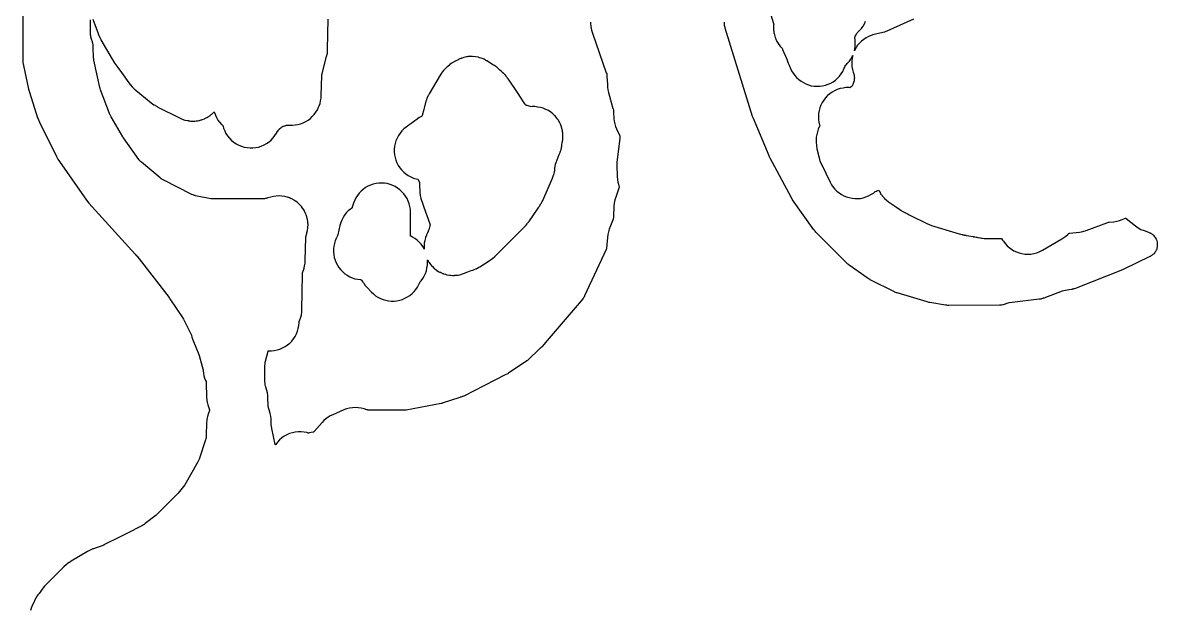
# Model space of a CAD drawing. Header units: millimetres. Extents: x 0 to 300, y 0 to 300.
# Drawn here: x 126.4 to 223.6, y 99.9 to 150.3 of the extents above; entities that cross this region are included whole.
import ezdxf

# ---------------------------------------------------------------- set-up
doc = ezdxf.new("R2010")
doc.units = ezdxf.units.MM
doc.layers.add('CUT', color=7, linetype='CONTINUOUS')

msp = doc.modelspace()

# ---------------------------------------------------------------- linework, layer by layer
at = {"layer": 'CUT'}
for points in [[(126.38, 153.16), (126.39, 147.16), (126.4, 146.89), (126.45, 146.64), (126.89, 144.59), (126.95, 144.34), (127.66, 142.15), (127.67, 142.13), (127.68, 142.1), (127.81, 141.77), (129.27, 138.84), (129.27, 138.83), (129.33, 138.72), (129.39, 138.61), (129.52, 138.4), (131.85, 135.07), (132.05, 134.82), (136.02, 130.45), (136.11, 130.35), (136.14, 130.31), (136.15, 130.3), (138.92, 126.75), (138.94, 126.72), (138.96, 126.69), (139, 126.63), (140.08, 125.01), (140.16, 124.87), (140.84, 123.52), (140.88, 123.35), (140.96, 123.11), (141.47, 121.84), (141.48, 121.81), (141.49, 121.79), (141.5, 121.76), (141.84, 120.5), (141.84, 120.49), (141.84, 120.48), (141.84, 120.47), (141.84, 120.45), (141.87, 120.24), (141.91, 120.02), (141.97, 119.81), (142.05, 119.61), (142.09, 119.53), (142.09, 119.52), (142.09, 119.42), (142.14, 118.18), (142.16, 117.93), (142.2, 117.74), (142.21, 117.69), (142.22, 117.65), (142.25, 117.53), (142.28, 117.45), (142.38, 117.11), (142.39, 117.05), (142.3, 116.81), (142.22, 116.55), (142.2, 116.43), (142.17, 116.28), (142.16, 116.19), (142.14, 116.01), (142.14, 115.96), (142.1, 114.94), (142.09, 114.73), (142.09, 114.72), (142.09, 114.69), (142.09, 114.67), (142.08, 114.64), (142.05, 114.55), (142.03, 114.45), (141.54, 112.97), (141.54, 112.96), (141.53, 112.95), (141.49, 112.87), (141.5, 112.87), (141.47, 112.82), (141.36, 112.6), (141.35, 112.59), (140.27, 110.69), (139.7, 109.97), (138.37, 108.61), (137.82, 108.07), (136.88, 107.35), (136.8, 107.29), (136.78, 107.28), (136.72, 107.24), (136.66, 107.19), (136.65, 107.19), (136.59, 107.16), (135.31, 106.51), (134.86, 106.28), (134.79, 106.25), (134.67, 106.19), (133.4, 105.56), (133.36, 105.54), (133.32, 105.51), (133.31, 105.51), (133.3, 105.51), (133.28, 105.5), (133.27, 105.49), (133.24, 105.47), (133.2, 105.45), (132.68, 105.28), (132.45, 105.2), (132.42, 105.19), (132.4, 105.18), (132.17, 105.09), (131.93, 104.97), (130.54, 104.14), (130.39, 104.03), (130.37, 104.02), (130.23, 103.92), (130.2, 103.9), (130.14, 103.86), (129.91, 103.66), (128.38, 102.13), (128.25, 101.99), (128.13, 101.84), (128.05, 101.74), (128.05, 101.73), (128, 101.66), (127.88, 101.49), (127.77, 101.34), (127.69, 101.24), (127.63, 101.15), (127.5, 100.95), (127.4, 100.75), (127.37, 100.66), (127.36, 100.64), (127.23, 100.39), (127.12, 100.1), (127.06, 99.91)], [(190.12, 152.16), (190.72, 150.23), (190.74, 150.18), (190.74, 150.16), (190.74, 150.14), (190.73, 150.11), (190.72, 149.92), (190.72, 149.89), (190.72, 149.88), (190.72, 149.86), (190.73, 149.64), (190.73, 149.62), (190.73, 149.61), (190.74, 149.59), (190.74, 149.57), (190.74, 149.56), (190.76, 149.39), (190.77, 149.37), (190.82, 149.15), (190.83, 149.14), (190.87, 149.03), (190.91, 148.92), (190.91, 148.9), (191.01, 148.69), (191.01, 148.68), (191.14, 148.48), (191.14, 148.47), (191.18, 148.43), (191.29, 148.28), (191.29, 148.27), (191.33, 148.23), (191.37, 148.19), (191.42, 148.13), (191.45, 148.09), (191.46, 148.08), (191.47, 148.06), (191.48, 148.05), (191.5, 148), (191.85, 147.16), (191.98, 146.84), (192.06, 146.65), (192.09, 146.58), (192.1, 146.57), (192.12, 146.52), (192.13, 146.5), (192.14, 146.48), (192.15, 146.46), (192.16, 146.44), (192.17, 146.4), (192.19, 146.37), (192.27, 146.18), (192.4, 145.97), (192.54, 145.77), (192.7, 145.59), (192.88, 145.43), (193.08, 145.28), (193.28, 145.16), (193.5, 145.05), (193.73, 144.97), (193.96, 144.9), (194.2, 144.87), (194.45, 144.85), (194.69, 144.86), (194.93, 144.89), (195.17, 144.95), (195.4, 145.02), (195.62, 145.12), (195.83, 145.24), (196.03, 145.38), (196.21, 145.54), (196.38, 145.72), (196.52, 145.91), (196.65, 146.12), (196.76, 146.33), (196.83, 146.5), (196.85, 146.56), (196.87, 146.62), (196.88, 146.63), (196.9, 146.65), (196.93, 146.67), (196.95, 146.7), (197.07, 146.82), (197.1, 146.85), (197.12, 146.88), (197.13, 146.9), (197.16, 146.93), (197.22, 146.99), (197.35, 147.18), (197.46, 147.39), (197.51, 147.49), (197.45, 147.26), (197.43, 147.02), (197.42, 146.77), (197.44, 146.53), (197.48, 146.29), (197.55, 146.06), (197.56, 146.03), (197.57, 146), (197.61, 145.87), (197.62, 145.84), (197.63, 145.75), (197.64, 145.66), (197.65, 145.61), (197.65, 145.56), (197.64, 145.5), (197.64, 145.43), (197.64, 145.41), (197.64, 145.39), (197.63, 145.35), (197.62, 145.29), (197.62, 145.28), (197.61, 145.25), (197.55, 145.1), (197.47, 144.87), (197.29, 144.74), (197.26, 144.72), (197.17, 144.73), (196.92, 144.73), (196.68, 144.7), (196.43, 144.65), (196.19, 144.57), (195.96, 144.47), (195.75, 144.35), (195.54, 144.21), (195.35, 144.05), (195.18, 143.87), (195.03, 143.67), (194.89, 143.46), (194.78, 143.23), (194.69, 143), (194.63, 142.76), (194.59, 142.51), (194.57, 142.26), (194.58, 142.01), (194.61, 141.77), (194.67, 141.52), (194.68, 141.48), (194.68, 141.47), (194.68, 141.46), (194.65, 141.4), (194.64, 141.38), (194.55, 141.17), (194.48, 140.95), (194.42, 140.72), (194.39, 140.49), (194.38, 140.26), (194.38, 140.05), (194.4, 139.77), (194.44, 139.49), (194.62, 138.71), (194.7, 138.43), (194.82, 138.17), (195.58, 136.62), (195.69, 136.41), (195.83, 136.21), (195.98, 136.02), (196.15, 135.86), (196.34, 135.7), (196.54, 135.57), (196.76, 135.46), (196.98, 135.37), (197.21, 135.3), (197.45, 135.25), (197.69, 135.22), (197.93, 135.22), (198.17, 135.24), (198.41, 135.29), (198.64, 135.36), (198.86, 135.45), (199.07, 135.56), (199.28, 135.69), (199.44, 135.82), (199.45, 135.82), (199.46, 135.83), (199.57, 135.86), (199.58, 135.87), (199.74, 135.93), (199.77, 135.88), (199.77, 135.87), (199.78, 135.85), (199.85, 135.73), (199.87, 135.7), (199.89, 135.67), (199.89, 135.66), (199.9, 135.64), (199.97, 135.55), (199.98, 135.54), (200.01, 135.5), (200.03, 135.47), (200.04, 135.46), (200.04, 135.45), (200.05, 135.44), (200.19, 135.28), (200.21, 135.26), (200.37, 135.11), (200.39, 135.09), (200.56, 134.96), (200.58, 134.94), (201.26, 134.47), (201.54, 134.27), (201.56, 134.26), (201.58, 134.25), (201.61, 134.23), (201.63, 134.22), (201.66, 134.2), (201.69, 134.17), (201.86, 134.08), (201.87, 134.08), (202.19, 133.92), (202.27, 133.88), (202.34, 133.84), (202.46, 133.78), (203.85, 133.08), (203.86, 133.08), (204.06, 132.99), (204.26, 132.92), (204.27, 132.91), (206.64, 132.21), (206.74, 132.18), (206.78, 132.17), (206.88, 132.14), (206.89, 132.14), (206.9, 132.13), (206.91, 132.13), (206.94, 132.12), (207.04, 132.1), (207.07, 132.09), (207.16, 132.08), (207.18, 132.07), (207.19, 132.07), (207.2, 132.07), (207.22, 132.06), (207.25, 132.05), (207.82, 131.96), (207.87, 131.95), (207.96, 131.94), (208.08, 131.92), (208.14, 131.91), (208.22, 131.89), (208.39, 131.86), (208.44, 131.85), (208.45, 131.85), (208.57, 131.83), (208.6, 131.83), (208.62, 131.83), (208.78, 131.81), (208.83, 131.81), (208.99, 131.8), (209.04, 131.8), (209.23, 131.8), (210.02, 131.8), (210.26, 131.8), (210.35, 131.66), (210.4, 131.59), (210.42, 131.56), (210.57, 131.37), (210.73, 131.18), (210.91, 131.02), (211.11, 130.87), (211.32, 130.75), (211.54, 130.64), (211.77, 130.56), (212.01, 130.5), (212.25, 130.46), (212.5, 130.45), (212.51, 130.45), (212.78, 130.46), (213.04, 130.51), (213.29, 130.58), (213.54, 130.67), (213.78, 130.79), (215.43, 131.76), (215.6, 131.88), (215.77, 132.01), (215.93, 132.15), (215.97, 132.19), (216.01, 132.23), (216.02, 132.23), (216.08, 132.25), (216.94, 132.35), (217.22, 132.4), (217.5, 132.48), (219.38, 133.17), (219.42, 133.19), (219.47, 133.2), (219.48, 133.2), (219.49, 133.21), (219.85, 133.24), (219.87, 133.24), (219.89, 133.24), (220.14, 133.28), (220.37, 133.34), (220.6, 133.42), (220.88, 133.53), (220.91, 133.54), (220.94, 133.52), (221.73, 132.88), (221.96, 132.72), (222.21, 132.58), (222.47, 132.47), (222.86, 132.34), (222.9, 132.32), (222.98, 132.29), (222.99, 132.29), (223.02, 132.27), (223.03, 132.26), (223.05, 132.25), (223.09, 132.22), (223.14, 132.19), (223.16, 132.18), (223.22, 132.13), (223.22, 132.12), (223.27, 132.08), (223.28, 132.07), (223.29, 132.06), (223.3, 132.05), (223.31, 132.04), (223.32, 132.03), (223.38, 131.95), (223.41, 131.91), (223.42, 131.89), (223.48, 131.81), (223.48, 131.8), (223.5, 131.76), (223.52, 131.72), (223.54, 131.68), (223.56, 131.63), (223.57, 131.59), (223.59, 131.49), (223.59, 131.48), (223.6, 131.42), (223.61, 131.29), (223.61, 131.27), (223.6, 131.16), (223.61, 131.18), (223.59, 131.06), (223.58, 131.01), (223.58, 130.99), (223.56, 130.93), (223.56, 130.91), (223.53, 130.83), (223.52, 130.81), (223.49, 130.75), (223.49, 130.74), (223.48, 130.73), (223.48, 130.72), (223.43, 130.66), (223.4, 130.61), (223.31, 130.49), (223.3, 130.48), (223.27, 130.45), (223.24, 130.43), (223.21, 130.4), (223.18, 130.37), (223.17, 130.36), (223.11, 130.33), (223.07, 130.3), (223.04, 130.28), (223.02, 130.27), (223.01, 130.26), (222.97, 130.24), (220.74, 129.16), (220.68, 129.14), (220.66, 129.13), (220.64, 129.12), (216.66, 127.53), (216.6, 127.51), (216.45, 127.47), (216.43, 127.46), (216.34, 127.44), (216.31, 127.44), (216.29, 127.43), (216.27, 127.43), (216.25, 127.43), (216.04, 127.4), (215.75, 127.35), (215.47, 127.27), (213.88, 126.69), (213.84, 126.68), (213.79, 126.66), (213.78, 126.66), (213.69, 126.63), (213.63, 126.61), (213.58, 126.6), (213.57, 126.6), (213.49, 126.59), (211.18, 126.32), (210.89, 126.28), (210.62, 126.19), (210.57, 126.17), (210.55, 126.17), (210.49, 126.15), (210.41, 126.12), (210.37, 126.11), (210.26, 126.08), (210.25, 126.08), (210.22, 126.07), (210.2, 126.07), (210.14, 126.07), (210.1, 126.07), (210.09, 126.07), (205.74, 126.05), (205.69, 126.05), (205.67, 126.05), (205.65, 126.05), (205.56, 126.07), (205.47, 126.09), (204.13, 126.3), (204.05, 126.32), (204.04, 126.32), (203.9, 126.37), (201.31, 127.13), (201.27, 127.14), (201.18, 127.18), (201.13, 127.2), (201.12, 127.2), (201.08, 127.22), (199.01, 128.26), (199, 128.27), (198.96, 128.29), (198.94, 128.3), (198.91, 128.32), (198.83, 128.38), (198.8, 128.4), (198.76, 128.43), (197.19, 129.52), (197.11, 129.59), (197.1, 129.59), (197.09, 129.6), (197.03, 129.65), (196.97, 129.71), (195.41, 131.29), (195.34, 131.35), (195.32, 131.37), (194.35, 132.35), (194.28, 132.43), (194.27, 132.45), (194.23, 132.5), (194.19, 132.55), (192.36, 135.12), (192.31, 135.19), (192.3, 135.21), (192.3, 135.22), (192.26, 135.29), (190.42, 138.69), (190.41, 138.7), (190.38, 138.78), (190.37, 138.8), (190.35, 138.85), (190.34, 138.89), (189, 142.08), (188.97, 142.15), (188.95, 142.2), (188.93, 142.26), (186.59, 149.83), (186.59, 149.85), (186.57, 149.9), (186.55, 149.97), (186.53, 150.05), (186.53, 150.06), (186.51, 150.16), (186.51, 150.18), (186.51, 150.21), (186.52, 150.27), (186.52, 150.34)], [(175.04, 150.35), (175.04, 150.28), (175.08, 149.94), (175.12, 149.67), (175.2, 149.4), (176.39, 146.01), (176.4, 146), (176.43, 145.93), (176.43, 145.92), (176.43, 145.91), (176.43, 145.9), (176.43, 145.89), (176.43, 145.86), (176.44, 145.76), (176.44, 145.73), (176.44, 145.72), (176.49, 145), (176.49, 144.98), (176.49, 144.97), (176.5, 144.83), (176.5, 144.76), (176.53, 144.54), (176.58, 144.32), (176.96, 142.93), (176.97, 142.9), (177, 142.8), (177.01, 142.77), (177.01, 142.74), (177.01, 142.59), (177.04, 142.09), (177.07, 141.86), (177.12, 141.63), (177.18, 141.41), (177.27, 141.19), (177.52, 140.65), (177.55, 140.57), (177.56, 140.55), (177.56, 140.51), (177.56, 140.4), (177.31, 138.54), (177.29, 138.33), (177.29, 138.11), (177.33, 137.08), (177.35, 136.86), (177.39, 136.64), (177.43, 136.46), (177.5, 136.21), (177.5, 136.2), (177.51, 136.19), (177.5, 136.17), (177.48, 136.1), (177.2, 135.34), (177.12, 135.1), (177.07, 134.84), (177.04, 134.58), (177, 133.67), (177, 133.56), (176.99, 133.5), (176.98, 133.47), (176.98, 133.46), (176.64, 132.6), (176.57, 132.37), (176.52, 132.13), (176.49, 131.89), (176.42, 130.97), (176.42, 130.96), (176.42, 130.94), (176.41, 130.93), (176.41, 130.92), (176.41, 130.91), (176.38, 130.84), (174.53, 126.87), (174.52, 126.85), (174.51, 126.82), (174.47, 126.76), (174.47, 126.75), (174.46, 126.74), (174.46, 126.73), (174.45, 126.72), (174.4, 126.66), (171.16, 122.85), (171.09, 122.77), (171.07, 122.75), (171.06, 122.73), (170.87, 122.51), (170.85, 122.49), (170.83, 122.47), (170.82, 122.46), (170.81, 122.45), (170.79, 122.44), (170.75, 122.4), (170.73, 122.38), (170.71, 122.36), (170.68, 122.33), (169.7, 121.4), (169.63, 121.34), (169.58, 121.3), (168.01, 120.24), (167.95, 120.2), (167.88, 120.17), (167.73, 120.1), (164.17, 118.29), (164.1, 118.26), (164.05, 118.25), (164.01, 118.23), (163.93, 118.2), (163.87, 118.18), (163.83, 118.17), (162.33, 117.67), (162.31, 117.66), (162.27, 117.65), (162.23, 117.64), (159.25, 117.08), (159.19, 117.07), (159.13, 117.07), (156.05, 117.07), (156.02, 117.07), (156.01, 117.07), (156, 117.07), (155.97, 117.08), (155.95, 117.09), (155.92, 117.1), (155.87, 117.11), (155.63, 117.19), (155.39, 117.25), (155.14, 117.29), (154.89, 117.3), (154.64, 117.29), (154.39, 117.25), (154.14, 117.19), (153.91, 117.1), (152.95, 116.69), (152.74, 116.59), (152.55, 116.47), (152.37, 116.34), (152.19, 116.19), (152.04, 116.02), (151.37, 115.26), (151.34, 115.22), (151.33, 115.21), (151.3, 115.2), (151.28, 115.2), (151.26, 115.19), (150.92, 115.13), (150.86, 115.12), (150.85, 115.12), (150.78, 115.15), (150.74, 115.16), (150.49, 115.2), (150.24, 115.23), (149.98, 115.23), (149.73, 115.2), (149.49, 115.15), (149.25, 115.07), (149.01, 114.97), (148.79, 114.84), (148.59, 114.7), (148.4, 114.53), (148.22, 114.35), (148.07, 114.15), (148.04, 114.1), (148.03, 114.1), (148.03, 114.11), (148.02, 114.13), (147.72, 115.51), (147.72, 115.52), (147.72, 115.54), (147.69, 115.69), (147.69, 115.72), (147.68, 115.77), (147.66, 116.33), (147.64, 116.56), (147.59, 116.78), (147.53, 117), (147.52, 117.03), (147.49, 117.12), (147.47, 117.2), (147.44, 117.28), (147.44, 117.31), (147.41, 117.4), (147.41, 117.41), (147.41, 117.43), (147.41, 117.45), (147.41, 117.52), (147.39, 118.12), (147.39, 118.13), (147.39, 118.19), (147.38, 118.35), (147.35, 118.56), (147.31, 118.77), (147.24, 118.98), (147.22, 119.04), (147.21, 119.09), (147.19, 119.15), (147.16, 119.26), (147.16, 119.28), (147.15, 119.38), (147.15, 119.4), (147.14, 119.51), (147.14, 120.9), (147.15, 121.03), (147.15, 121.05), (147.15, 121.07), (147.17, 121.19), (147.19, 121.27), (147.42, 122.14), (147.43, 122.17), (147.44, 122.17), (147.45, 122.17), (147.69, 122.17), (147.94, 122.2), (148.18, 122.25), (148.42, 122.32), (148.65, 122.41), (148.86, 122.53), (149.07, 122.67), (149.26, 122.83), (149.43, 123), (149.59, 123.19), (149.72, 123.4), (149.84, 123.62), (149.93, 123.85), (150, 124.08), (150.05, 124.33), (150.07, 124.57), (150.07, 124.66), (150.07, 124.67), (150.08, 124.69), (150.14, 124.83), (150.21, 125.04), (150.26, 125.26), (150.3, 125.48), (150.31, 125.71), (150.35, 128.69), (150.35, 128.72), (150.35, 128.75), (150.35, 128.77), (150.35, 128.78), (150.35, 128.79), (150.35, 128.8), (150.37, 128.84), (150.46, 129.16), (150.49, 129.24), (150.54, 129.46), (150.58, 129.68), (150.59, 129.9), (150.63, 131.88), (150.63, 131.9), (150.64, 131.93), (150.73, 132.24), (150.74, 132.3), (150.76, 132.39), (150.78, 132.47), (150.8, 132.54), (150.81, 132.65), (150.81, 132.66), (150.82, 132.72), (150.82, 132.77), (150.83, 132.96), (150.83, 132.99), (150.83, 133.02), (150.83, 133.04), (150.83, 133.06), (150.83, 133.07), (150.82, 133.08), (150.82, 133.2), (150.81, 133.26), (150.78, 133.44), (150.78, 133.46), (150.77, 133.49), (150.72, 133.68), (150.71, 133.72), (150.7, 133.75), (150.69, 133.76), (150.67, 133.81), (150.64, 133.91), (150.62, 133.95), (150.54, 134.13), (150.52, 134.16), (150.41, 134.34), (150.4, 134.35), (150.39, 134.36), (150.39, 134.37), (150.36, 134.41), (150.27, 134.53), (150.24, 134.56), (150.21, 134.59), (150.1, 134.71), (150.08, 134.74), (149.92, 134.88), (149.9, 134.9), (149.76, 135), (149.73, 135.02), (149.72, 135.03), (149.7, 135.04), (149.67, 135.06), (149.65, 135.07), (149.63, 135.08), (149.52, 135.15), (149.51, 135.16), (149.5, 135.16), (149.3, 135.25), (149.28, 135.26), (149.23, 135.28), (149.07, 135.34), (149.05, 135.34), (148.83, 135.4), (148.82, 135.4), (148.59, 135.44), (148.58, 135.44), (148.35, 135.45), (148.34, 135.45), (148.11, 135.44), (148.1, 135.44), (147.87, 135.41), (147.86, 135.41), (147.63, 135.35), (147.39, 135.28), (147.34, 135.26), (147.33, 135.26), (147.32, 135.26), (147.3, 135.25), (147.24, 135.24), (147.19, 135.23), (147.09, 135.21), (147.07, 135.21), (146.98, 135.21), (142.71, 135.19), (142.66, 135.19), (142.61, 135.19), (142.6, 135.19), (142.59, 135.19), (142.58, 135.19), (142.57, 135.19), (142.56, 135.19), (142.54, 135.2), (142.49, 135.21), (141.2, 135.46), (141.17, 135.47), (141.15, 135.47), (141.12, 135.48), (141.1, 135.48), (141.01, 135.52), (140.98, 135.53), (140.86, 135.58), (140.83, 135.59), (138.47, 136.81), (138.3, 136.89), (138.28, 136.9), (138.26, 136.91), (138.22, 136.94), (138.16, 136.99), (136.56, 138.33), (136.47, 138.4), (136.47, 138.41), (136.36, 138.52), (136.35, 138.54), (136.34, 138.56), (135.01, 140.42), (135, 140.44), (134.96, 140.5), (134.95, 140.51), (133.95, 142.24), (133.87, 142.41), (133.86, 142.43), (133.82, 142.49), (133.82, 142.5), (133.06, 144.55), (133.02, 144.66), (133.02, 144.67), (133, 144.74), (132.49, 147.08), (132.48, 147.13), (132.48, 147.16), (132.47, 147.2), (132.46, 147.25), (132.46, 147.27), (132.46, 147.33), (132.43, 148.15), (132.41, 148.4), (132.36, 148.65), (132.28, 148.9), (132.23, 149.07), (132.22, 149.11), (132.22, 149.12), (132.21, 149.21), (132.2, 149.24), (132.2, 149.35), (132.19, 150.54)], [(132.38, 150.61), (132.56, 150.14), (132.85, 149.37), (132.85, 149.36), (132.88, 149.29), (132.89, 149.25), (132.9, 149.23), (132.91, 149.22), (132.98, 149.04), (133.02, 148.96), (133.07, 148.87), (133.07, 148.86), (133.08, 148.83), (134.04, 147.16), (134.18, 146.95), (134.2, 146.92), (134.53, 146.47), (134.84, 146.03), (135.47, 145.15), (135.49, 145.12), (135.6, 144.98), (135.61, 144.96), (135.75, 144.81), (135.77, 144.79), (135.94, 144.64), (137.38, 143.44), (137.61, 143.27), (137.65, 143.25), (137.85, 143.13), (137.89, 143.11), (137.96, 143.07), (139.82, 142.13), (139.83, 142.13), (140.04, 142.03), (140.27, 141.95), (140.29, 141.95), (140.3, 141.95), (140.51, 141.9), (140.52, 141.9), (140.53, 141.9), (140.54, 141.9), (140.55, 141.9), (140.56, 141.9), (140.57, 141.9), (140.58, 141.89), (140.63, 141.89), (140.67, 141.88), (140.76, 141.87), (140.78, 141.87), (140.87, 141.87), (140.9, 141.86), (140.92, 141.86), (140.96, 141.86), (140.97, 141.86), (141, 141.86), (141.02, 141.86), (141.03, 141.86), (141.04, 141.86), (141.08, 141.87), (141.12, 141.87), (141.24, 141.88), (141.27, 141.88), (141.28, 141.88), (141.3, 141.88), (141.35, 141.89), (141.46, 141.91), (141.48, 141.92), (141.49, 141.92), (141.5, 141.92), (141.51, 141.92), (141.52, 141.92), (141.58, 141.94), (141.66, 141.97), (141.71, 141.98), (141.72, 141.98), (141.73, 141.98), (141.74, 141.98), (141.75, 141.99), (141.76, 141.99), (141.95, 142.07), (141.98, 142.08), (141.99, 142.08), (142.17, 142.18), (142.18, 142.18), (142.2, 142.19), (142.21, 142.2), (142.24, 142.21), (142.28, 142.24), (142.33, 142.27), (142.35, 142.29), (142.38, 142.31), (142.39, 142.31), (142.4, 142.32), (142.41, 142.32), (142.42, 142.33), (142.44, 142.34), (142.57, 142.46), (142.59, 142.47), (142.6, 142.47), (142.62, 142.49), (142.73, 142.6), (142.75, 142.62), (142.78, 142.64), (142.79, 142.66), (142.8, 142.67), (142.81, 142.61), (142.89, 142.38), (142.99, 142.16), (143.11, 141.95), (143.25, 141.76), (143.41, 141.58), (143.46, 141.53), (143.52, 141.48), (143.53, 141.47), (143.54, 141.45), (143.55, 141.42), (143.6, 141.25), (143.69, 141.02), (143.8, 140.79), (143.94, 140.59), (144.1, 140.39), (144.27, 140.21), (144.47, 140.06), (144.67, 139.92), (144.89, 139.8), (145.12, 139.7), (145.36, 139.63), (145.61, 139.59), (145.86, 139.56), (146.1, 139.56), (146.35, 139.59), (146.6, 139.64), (146.83, 139.72), (147.06, 139.82), (147.28, 139.94), (147.49, 140.08), (147.68, 140.24), (147.85, 140.42), (148, 140.62), (148.14, 140.83), (148.21, 140.96), (148.22, 140.98), (148.23, 140.99), (148.29, 141.08), (148.32, 141.11), (148.36, 141.17), (148.41, 141.21), (148.42, 141.22), (148.49, 141.28), (148.51, 141.29), (148.54, 141.32), (148.57, 141.34), (148.66, 141.4), (148.7, 141.42), (148.72, 141.43), (148.75, 141.44), (148.76, 141.44), (148.84, 141.47), (148.91, 141.48), (148.94, 141.49), (148.99, 141.5), (149.1, 141.52), (149.1, 141.51), (149.19, 141.52), (149.21, 141.52), (149.25, 141.52), (149.49, 141.51), (149.73, 141.53), (149.97, 141.57), (150.2, 141.63), (150.42, 141.72), (150.63, 141.82), (150.84, 141.95), (151.03, 142.09), (151.2, 142.26), (151.36, 142.44), (151.5, 142.63), (151.63, 142.83), (151.73, 143.05), (151.78, 143.17), (151.86, 143.38), (151.91, 143.6), (151.95, 143.83), (151.97, 144.06), (152.02, 145.73), (152.02, 145.8), (152.02, 145.85), (152.03, 145.9), (152.04, 145.95), (152.42, 147.39), (152.49, 147.69), (152.51, 147.99), (152.56, 150.59)], [(202.73, 150.6), (200.42, 149.57), (200.35, 149.54), (200.3, 149.52), (200.22, 149.5), (199.33, 149.28), (199.09, 149.21), (198.87, 149.12), (198.65, 149), (198.45, 148.87), (198.26, 148.72), (198.09, 148.55), (197.93, 148.36), (197.79, 148.16), (197.68, 147.95), (197.65, 147.88), (197.69, 148.05), (197.72, 148.28), (197.73, 148.51), (197.73, 148.52), (197.71, 148.83), (197.69, 149.02), (197.68, 149.03), (197.68, 149.04), (197.68, 149.05), (197.69, 149.06), (197.71, 149.11), (197.72, 149.13), (197.79, 149.26), (197.82, 149.32), (197.83, 149.33), (197.83, 149.34), (197.84, 149.34), (197.86, 149.37), (197.86, 149.38), (197.9, 149.42), (198.09, 149.62), (198.25, 149.8), (198.37, 149.98), (198.39, 150), (198.51, 150.21), (198.61, 150.43)]]:
    msp.add_lwpolyline(points, dxfattribs=at)
msp.add_lwpolyline([(153.15, 129.94), (153.24, 129.72), (153.35, 129.5), (153.48, 129.3), (153.63, 129.11), (153.8, 128.93), (153.99, 128.78), (154.19, 128.64), (154.4, 128.52), (154.62, 128.42), (154.85, 128.35), (155.09, 128.3), (155.33, 128.27), (155.34, 128.27), (155.35, 128.27), (155.35, 128.26), (155.36, 128.26), (155.4, 128.22), (155.47, 128.15), (155.49, 128.14), (155.51, 128.1), (155.54, 128.06), (155.61, 127.96), (155.74, 127.77), (155.9, 127.59), (156.26, 127.21), (156.43, 127.04), (156.62, 126.89), (156.82, 126.76), (157.04, 126.65), (157.26, 126.56), (157.49, 126.5), (157.73, 126.45), (157.97, 126.43), (158.21, 126.43), (158.45, 126.46), (158.69, 126.51), (158.92, 126.58), (159.14, 126.67), (159.36, 126.79), (159.56, 126.92), (159.75, 127.07), (159.92, 127.24), (160.07, 127.43), (160.21, 127.63), (160.32, 127.84), (160.4, 128.03), (160.41, 128.04), (160.52, 128.18), (160.66, 128.37), (160.79, 128.58), (160.89, 128.8), (160.97, 129.03), (161.02, 129.26), (161.06, 129.5), (161.07, 129.74), (161.06, 129.98), (161.07, 129.97), (161.18, 129.78), (161.19, 129.77), (161.2, 129.75), (161.32, 129.58), (161.33, 129.57), (161.48, 129.4), (161.49, 129.39), (161.65, 129.23), (161.67, 129.22), (161.84, 129.08), (162.05, 128.95), (162.14, 128.91), (162.15, 128.91), (162.17, 128.9), (162.21, 128.88), (162.27, 128.85), (162.28, 128.84), (162.33, 128.82), (162.35, 128.81), (162.37, 128.81), (162.39, 128.8), (162.4, 128.8), (162.42, 128.79), (162.45, 128.78), (162.47, 128.77), (162.49, 128.76), (162.51, 128.76), (162.6, 128.73), (162.72, 128.69), (162.74, 128.69), (162.96, 128.65), (162.98, 128.65), (163, 128.65), (163.04, 128.65), (163.08, 128.64), (163.2, 128.63), (163.22, 128.63), (163.26, 128.63), (163.34, 128.63), (163.37, 128.63), (163.4, 128.64), (163.45, 128.64), (163.46, 128.64), (163.56, 128.65), (163.57, 128.65), (163.58, 128.65), (163.69, 128.66), (163.7, 128.66), (163.92, 128.71), (163.93, 128.72), (163.97, 128.73), (164.15, 128.79), (164.16, 128.79), (164.53, 128.93), (164.82, 129.04), (164.96, 129.09), (165.03, 129.11), (165.04, 129.12), (165.06, 129.13), (165.2, 129.19), (165.22, 129.2), (165.23, 129.2), (165.24, 129.2), (165.26, 129.21), (165.31, 129.23), (165.33, 129.24), (165.35, 129.25), (165.48, 129.33), (165.55, 129.37), (166.35, 129.87), (166.38, 129.89), (166.42, 129.91), (166.45, 129.93), (166.59, 130.04), (166.62, 130.06), (166.64, 130.08), (166.83, 130.24), (169.46, 132.87), (169.46, 132.88), (169.48, 132.9), (169.49, 132.91), (169.52, 132.94), (169.62, 133.05), (169.62, 133.06), (169.65, 133.1), (169.72, 133.19), (169.75, 133.23), (169.76, 133.24), (169.77, 133.25), (169.79, 133.28), (169.8, 133.3), (170.06, 133.69), (170.6, 134.48), (170.65, 134.55), (170.67, 134.58), (170.79, 134.77), (170.8, 134.79), (170.8, 134.8), (170.8, 134.81), (170.81, 134.83), (170.82, 134.84), (170.83, 134.85), (170.89, 134.97), (170.94, 135.06), (171.79, 136.98), (171.88, 137.22), (171.89, 137.25), (171.95, 137.48), (171.95, 137.49), (171.95, 137.5), (171.96, 137.56), (171.96, 137.57), (171.97, 137.58), (171.97, 137.59), (171.97, 137.6), (171.98, 137.64), (171.98, 137.67), (171.98, 137.68), (171.99, 137.74), (171.99, 137.75), (172.02, 138.05), (172.03, 138.1), (172.03, 138.12), (172.03, 138.13), (172.04, 138.15), (172.04, 138.16), (172.05, 138.19), (172.05, 138.2), (172.06, 138.2), (172.06, 138.21), (172.08, 138.26), (172.09, 138.29), (172.1, 138.32), (172.36, 139), (172.41, 139.11), (172.43, 139.18), (172.44, 139.19), (172.47, 139.28), (172.49, 139.33), (172.51, 139.39), (172.52, 139.43), (172.52, 139.44), (172.53, 139.48), (172.54, 139.53), (172.55, 139.54), (172.55, 139.55), (172.55, 139.56), (172.55, 139.57), (172.56, 139.64), (172.58, 139.71), (172.59, 139.78), (172.59, 139.8), (172.62, 140.02), (172.63, 140.11), (172.64, 140.18), (172.66, 140.27), (172.67, 140.4), (172.67, 140.46), (172.67, 140.51), (172.67, 140.55), (172.67, 140.76), (172.67, 140.77), (172.66, 140.86), (172.65, 140.93), (172.64, 141), (172.63, 141.03), (172.59, 141.24), (172.58, 141.27), (172.51, 141.47), (172.5, 141.49), (172.5, 141.5), (172.49, 141.53), (172.48, 141.56), (172.47, 141.57), (172.46, 141.6), (172.44, 141.66), (172.43, 141.67), (172.42, 141.7), (172.41, 141.72), (172.3, 141.91), (172.29, 141.93), (172.26, 141.97), (172.25, 141.98), (172.22, 142.02), (172.2, 142.05), (172.19, 142.07), (172.16, 142.11), (172.15, 142.12), (172, 142.3), (171.99, 142.31), (171.98, 142.32), (171.91, 142.39), (171.88, 142.42), (171.83, 142.47), (171.82, 142.48), (171.63, 142.63), (171.43, 142.76), (171.22, 142.87), (171.21, 142.87), (170.99, 142.96), (170.98, 142.96), (170.76, 143.03), (170.52, 143.07), (170.51, 143.07), (170.28, 143.1), (170.04, 143.1), (169.94, 143.09), (169.88, 143.11), (169.86, 143.11), (169.62, 143.19), (169.61, 143.19), (169.6, 143.19), (169.57, 143.2), (169.55, 143.21), (169.54, 143.21), (169.53, 143.22), (169.52, 143.22), (169.51, 143.22), (169.51, 143.23), (169.5, 143.23), (169.49, 143.23), (169.49, 143.24), (169.48, 143.25), (169.47, 143.26), (169.47, 143.27), (169.46, 143.28), (169.45, 143.28), (169.42, 143.33), (169.25, 143.59), (169.1, 143.82), (168.78, 144.3), (168.07, 145.36), (167.98, 145.5), (167.97, 145.5), (167.96, 145.51), (167.94, 145.54), (167.93, 145.55), (167.91, 145.58), (167.88, 145.62), (167.82, 145.7), (167.8, 145.73), (167.78, 145.75), (167.77, 145.76), (167.74, 145.79), (167.73, 145.8), (167.72, 145.81), (167.72, 145.82), (167.71, 145.83), (167.71, 145.84), (167.69, 145.86), (167.67, 145.88), (167.66, 145.89), (167.63, 145.92), (167.62, 145.92), (167.61, 145.93), (167.59, 145.95), (167.54, 146), (167.53, 146.01), (167.51, 146.02), (167.48, 146.05), (167.45, 146.08), (167.38, 146.14), (167.27, 146.24), (167.16, 146.35), (167.11, 146.39), (167.07, 146.43), (167.04, 146.46), (166.97, 146.52), (166.96, 146.52), (166.94, 146.53), (166.93, 146.54), (166.75, 146.66), (166.73, 146.67), (166.14, 147.03), (166.13, 147.04), (166.11, 147.05), (166.1, 147.06), (166.08, 147.07), (166.01, 147.11), (165.92, 147.16), (165.91, 147.16), (165.84, 147.19), (165.68, 147.25), (165.67, 147.26), (165.53, 147.3), (165.46, 147.32), (165.44, 147.33), (165.43, 147.33), (165.18, 147.38), (164.93, 147.4), (164.72, 147.4), (164.67, 147.4), (164.56, 147.39), (164.46, 147.37), (164.43, 147.37), (164.42, 147.37), (164.17, 147.32), (164.17, 147.31), (164.05, 147.27), (163.99, 147.25), (163.96, 147.24), (163.93, 147.24), (163.93, 147.23), (163.7, 147.13), (163.69, 147.12), (163.43, 146.99), (163.42, 146.99), (163.4, 146.98), (163.19, 146.86), (163.16, 146.84), (163.13, 146.82), (163.11, 146.8), (162.99, 146.71), (162.98, 146.7), (162.8, 146.55), (162.78, 146.53), (162.77, 146.52), (162.76, 146.51), (162.72, 146.48), (162.58, 146.34), (162.55, 146.31), (162.53, 146.29), (162.51, 146.27), (162.5, 146.26), (162.49, 146.24), (162.48, 146.23), (162.42, 146.17), (162.36, 146.1), (162.31, 146.03), (162.3, 146.02), (162.29, 146), (162.28, 145.99), (162.26, 145.96), (162.16, 145.81), (162.16, 145.8), (161.21, 144.19), (161.2, 144.17), (161.17, 144.12), (161.13, 144.05), (161.1, 143.99), (161.1, 143.98), (161.09, 143.97), (161.08, 143.94), (161.02, 143.79), (161.01, 143.78), (161.01, 143.77), (160.99, 143.71), (160.98, 143.69), (160.97, 143.65), (160.96, 143.62), (160.94, 143.56), (160.78, 142.96), (160.75, 142.85), (160.61, 142.34), (160.6, 142.31), (160.59, 142.3), (160.58, 142.29), (160.57, 142.28), (160.55, 142.27), (160.5, 142.24), (160.39, 142.17), (160.36, 142.16), (160.19, 142.04), (159.24, 141.34), (159.05, 141.19), (158.87, 141.02), (158.72, 140.83), (158.58, 140.62), (158.46, 140.41), (158.37, 140.18), (158.3, 139.95), (158.25, 139.71), (158.22, 139.47), (158.22, 139.22), (158.24, 138.98), (158.29, 138.74), (158.36, 138.5), (158.45, 138.28), (158.57, 138.06), (158.7, 137.86), (158.85, 137.67), (159.03, 137.49), (159.21, 137.33), (159.42, 137.2), (159.63, 137.08), (159.86, 136.98), (160.09, 136.91), (160.24, 136.87), (160.26, 136.86), (160.27, 136.86), (160.3, 136.78), (160.32, 136.75), (160.33, 136.74), (160.34, 136.72), (160.34, 136.71), (160.34, 136.7), (160.35, 136.68), (160.35, 136.67), (160.36, 136.66), (160.36, 136.65), (160.37, 136.64), (160.37, 136.63), (160.37, 136.62), (160.38, 136.59), (160.39, 136.59), (160.39, 136.58), (160.39, 136.57), (160.39, 136.56), (160.39, 136.55), (160.39, 136.54), (160.39, 136.53), (160.39, 136.45), (160.42, 135.74), (160.45, 135.49), (160.45, 135.48), (160.49, 135.25), (160.5, 135.24), (160.56, 135.05), (160.57, 135.01), (160.57, 135), (160.75, 134.49), (161.26, 133.06), (161.27, 133.03), (161.28, 133.01), (161.28, 132.99), (161.29, 132.99), (161.29, 132.98), (161.29, 132.97), (161.29, 132.94), (161.28, 132.93), (161.28, 132.92), (161.28, 132.91), (161.27, 132.87), (161.17, 132.53), (161.16, 132.51), (161.15, 132.49), (161.14, 132.46), (161.13, 132.42), (161.13, 132.41), (161.13, 132.4), (161.12, 132.39), (161.12, 132.38), (161.11, 132.37), (161.11, 132.36), (161.11, 132.35), (161.1, 132.34), (161.08, 132.32), (161.07, 132.29), (160.98, 132.1), (160.97, 132.07), (160.89, 131.87), (160.89, 131.85), (160.83, 131.64), (160.83, 131.61), (160.79, 131.4), (160.78, 131.16), (160.79, 130.91), (160.79, 130.88), (160.78, 130.9), (160.66, 131.11), (160.52, 131.3), (160.36, 131.48), (160.18, 131.65), (159.99, 131.8), (159.79, 131.92), (159.64, 131.99), (159.64, 132), (159.63, 132), (159.62, 132.01), (159.62, 132.02), (159.62, 132.03), (159.62, 132.05), (159.61, 134.06), (159.6, 134.3), (159.56, 134.54), (159.5, 134.78), (159.42, 135.01), (159.32, 135.23), (159.19, 135.44), (159.05, 135.63), (158.88, 135.81), (158.71, 135.97), (158.51, 136.12), (158.3, 136.25), (158.09, 136.35), (157.86, 136.44), (157.62, 136.5), (157.38, 136.53), (157.14, 136.55), (156.9, 136.54), (156.66, 136.51), (156.42, 136.45), (156.19, 136.38), (155.97, 136.28), (155.76, 136.16), (155.56, 136.01), (155.38, 135.86), (155.21, 135.68), (155.07, 135.49), (154.94, 135.28), (154.83, 135.07), (154.74, 134.84), (154.62, 134.48), (154.6, 134.43), (154.56, 134.39), (154.55, 134.38), (154.46, 134.32), (154.28, 134.16), (154.11, 133.99), (153.96, 133.8), (153.83, 133.6), (153.72, 133.38), (153.63, 133.16), (153.57, 132.92), (153.38, 132.11), (153.37, 132.09), (153.37, 132.07), (153.36, 132.07), (153.36, 132.04), (153.35, 132.02), (153.34, 132.02), (153.3, 131.91), (153.27, 131.86), (153.25, 131.83), (153.24, 131.79), (153.16, 131.61), (153.09, 131.38), (153.04, 131.14), (153.01, 130.9), (153.01, 130.65), (153.03, 130.41), (153.08, 130.17)], close=True, dxfattribs=at)

doc.saveas('drawing.dxf')
